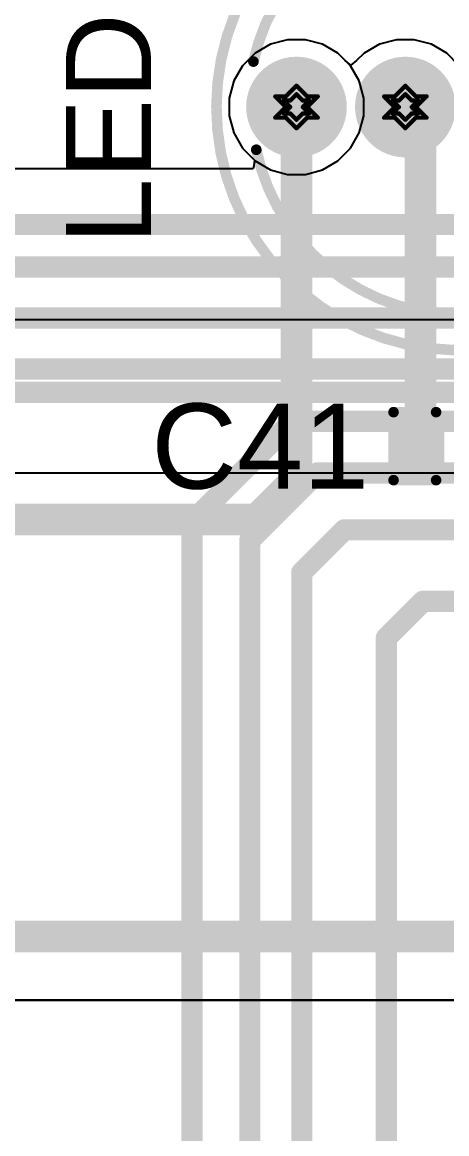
# Model space of a CAD drawing. Header units: inches. Extents: x -3 to 5259, y -3 to 5282.
# Drawn here: x 20.2 to 25.27, y 65.72 to 78.99 of the extents above; entities that cross this region are included whole.
import ezdxf

# ---------------------------------------------------------------- set-up
doc = ezdxf.new("R2010")
doc.units = ezdxf.units.IN
for name, color, linetype in [('Bottom Layer', 5, 'Continuous'), ('Bottom Solder', 6, 'Continuous'), ('Drill Drawing', 1, 'Continuous'), ('Layer 1', 16, 'Continuous'), ('Layer 2', 76, 'Continuous'), ('Multi-Layer', 9, 'Continuous'), ('Pad Holes', 156, 'Continuous'), ('Top Layer', 1, 'Continuous'), ('Top Overlay', 2, 'Continuous'), ('Top Paste', 8, 'Continuous'), ('Top Solder', 216, 'Continuous')]:
    doc.layers.add(name, color=color, linetype=linetype)
doc.styles.add('Arial', font='', dxfattribs={"height": 0.2})
doc.styles.get('Arial').set_extended_font_data('Arial')

# ---------------------------------------------------------------- blocks, each defined once
blk = doc.blocks.new('WS2812D_F5_169')
at = {"layer": 'Bottom Layer'}
h = blk.add_hatch(color=5, dxfattribs=at)
edge = h.paths.add_edge_path()
edge.add_arc((-1.95, 0), 0.55, 0, 360)
h = blk.add_hatch(color=5, dxfattribs=at)
edge = h.paths.add_edge_path()
edge.add_arc((-0.65, 0), 0.55, 0, 360)
h = blk.add_hatch(color=5, dxfattribs=at)
edge = h.paths.add_edge_path()
edge.add_arc((0.65, 0), 0.55, 0, 360)
h = blk.add_hatch(color=5, dxfattribs=at)
edge = h.paths.add_edge_path()
edge.add_arc((1.95, 0), 0.55, 0, 360)
at = {"layer": 'Bottom Solder'}
h = blk.add_hatch(color=6, dxfattribs=at)
edge = h.paths.add_edge_path()
edge.add_arc((-1.95, 0), 0.601, 0, 360)
h = blk.add_hatch(color=6, dxfattribs=at)
edge = h.paths.add_edge_path()
edge.add_arc((-0.65, 0), 0.601, 0, 360)
h = blk.add_hatch(color=6, dxfattribs=at)
edge = h.paths.add_edge_path()
edge.add_arc((0.65, 0), 0.601, 0, 360)
h = blk.add_hatch(color=6, dxfattribs=at)
edge = h.paths.add_edge_path()
edge.add_arc((1.95, 0), 0.601, 0, 360)
at = {"layer": 'Layer 1'}
h = blk.add_hatch(color=16, dxfattribs=at)
edge = h.paths.add_edge_path()
edge.add_arc((-1.95, 0), 0.55, 0, 360)
h = blk.add_hatch(color=16, dxfattribs=at)
edge = h.paths.add_edge_path()
edge.add_arc((-0.65, 0), 0.55, 0, 360)
h = blk.add_hatch(color=16, dxfattribs=at)
edge = h.paths.add_edge_path()
edge.add_arc((0.65, 0), 0.55, 0, 360)
h = blk.add_hatch(color=16, dxfattribs=at)
edge = h.paths.add_edge_path()
edge.add_arc((1.95, 0), 0.55, 0, 360)
at = {"layer": 'Layer 2'}
h = blk.add_hatch(color=76, dxfattribs=at)
edge = h.paths.add_edge_path()
edge.add_arc((-1.95, 0), 0.55, 0, 360)
h = blk.add_hatch(color=76, dxfattribs=at)
edge = h.paths.add_edge_path()
edge.add_arc((-0.65, 0), 0.55, 0, 360)
h = blk.add_hatch(color=76, dxfattribs=at)
edge = h.paths.add_edge_path()
edge.add_arc((0.65, 0), 0.55, 0, 360)
h = blk.add_hatch(color=76, dxfattribs=at)
edge = h.paths.add_edge_path()
edge.add_arc((1.95, 0), 0.55, 0, 360)
at = {"layer": 'Multi-Layer'}
h = blk.add_hatch(color=9, dxfattribs=at)
edge = h.paths.add_edge_path()
edge.add_arc((-1.95, 0), 0.55, 0, 360)
h = blk.add_hatch(color=9, dxfattribs=at)
edge = h.paths.add_edge_path()
edge.add_arc((-0.65, 0), 0.55, 0, 360)
h = blk.add_hatch(color=9, dxfattribs=at)
edge = h.paths.add_edge_path()
edge.add_arc((0.65, 0), 0.55, 0, 360)
h = blk.add_hatch(color=9, dxfattribs=at)
edge = h.paths.add_edge_path()
edge.add_arc((1.95, 0), 0.55, 0, 360)
at = {"layer": 'Pad Holes'}
h = blk.add_hatch(color=7, dxfattribs=at)
edge = h.paths.add_edge_path()
edge.add_arc((-1.95, 0), 0.36, 0, 360)
h = blk.add_hatch(color=7, dxfattribs=at)
edge = h.paths.add_edge_path()
edge.add_arc((-0.65, 0), 0.36, 0, 360)
h = blk.add_hatch(color=7, dxfattribs=at)
edge = h.paths.add_edge_path()
edge.add_arc((0.65, 0), 0.36, 0, 360)
h = blk.add_hatch(color=7, dxfattribs=at)
edge = h.paths.add_edge_path()
edge.add_arc((1.95, 0), 0.36, 0, 360)
at = {"layer": 'Top Layer'}
h = blk.add_hatch(color=1, dxfattribs=at)
edge = h.paths.add_edge_path()
edge.add_arc((-1.95, 0), 0.55, 0, 360)
h = blk.add_hatch(color=1, dxfattribs=at)
edge = h.paths.add_edge_path()
edge.add_arc((-0.65, 0), 0.55, 0, 360)
h = blk.add_hatch(color=1, dxfattribs=at)
edge = h.paths.add_edge_path()
edge.add_arc((0.65, 0), 0.55, 0, 360)
h = blk.add_hatch(color=1, dxfattribs=at)
edge = h.paths.add_edge_path()
edge.add_arc((1.95, 0), 0.55, 0, 360)
at = {"layer": 'Top Solder'}
h = blk.add_hatch(color=216, dxfattribs=at)
edge = h.paths.add_edge_path()
edge.add_arc((-1.95, 0), 0.601, 0, 360)
h = blk.add_hatch(color=216, dxfattribs=at)
edge = h.paths.add_edge_path()
edge.add_arc((-0.65, 0), 0.601, 0, 360)
h = blk.add_hatch(color=216, dxfattribs=at)
edge = h.paths.add_edge_path()
edge.add_arc((0.65, 0), 0.601, 0, 360)
h = blk.add_hatch(color=216, dxfattribs=at)
edge = h.paths.add_edge_path()
edge.add_arc((1.95, 0), 0.601, 0, 360)
at = {"layer": 'Top Overlay'}
for points in [[(2.5, -1.471, 0.127, 0.127, -3.705201), (2.511, 1.45, 0.127, 0.127, 0)], [(-2.464, 0.543, 0.127, 0.127, -0.780857), (2.43, 0.68, 0.127, 0.127, 0)], [(2.507, 0.472, 0.127, 0.127, 0), (2.511, 1.45, 0.127, 0.127, 0)], [(2.347, -0.811, 0.127, 0.127, -0.760948), (-2.43, -0.51, 0.127, 0.127, 0)], [(2.5, -1.471, 0.127, 0.127, 0), (2.504, -0.476, 0.127, 0.127, 0)]]:
    blk.add_lwpolyline(points, format="xyseb", dxfattribs=at)
for points in [[(2.479, 1.45, 0.0635, 0.0635, 1), (2.543, 1.45, 0.0635, 0.0635, 1)], [(2.479, 1.45, 0.0635, 0.0635, 1), (2.543, 1.45, 0.0635, 0.0635, 1)], [(2.398, 0.68, 0.0635, 0.0635, 1), (2.462, 0.68, 0.0635, 0.0635, 1)], [(-2.496, 0.543, 0.0635, 0.0635, 1), (-2.432, 0.543, 0.0635, 0.0635, 1)], [(2.475, 0.472, 0.0635, 0.0635, 1), (2.539, 0.472, 0.0635, 0.0635, 1)], [(-2.462, -0.51, 0.0635, 0.0635, 1), (-2.398, -0.51, 0.0635, 0.0635, 1)], [(2.472, -0.476, 0.0635, 0.0635, 1), (2.535, -0.476, 0.0635, 0.0635, 1)], [(2.315, -0.811, 0.0635, 0.0635, 1), (2.378, -0.811, 0.0635, 0.0635, 1)], [(2.468, -1.471, 0.0635, 0.0635, 1), (2.532, -1.471, 0.0635, 0.0635, 1)], [(2.468, -1.471, 0.0635, 0.0635, 1), (2.532, -1.471, 0.0635, 0.0635, 1)]]:
    blk.add_lwpolyline(points, format="xyseb", close=True, dxfattribs=at)
blk = doc.blocks.new('C___0402_242')
at = {"layer": 'Top Layer'}
for points in [[(-0.699, -0.318), (-0.699, 0.318), (-0.241, 0.318), (-0.241, -0.318)], [(0.241, -0.318), (0.241, 0.318), (0.699, 0.318), (0.699, -0.318)]]:
    blk.add_hatch(color=1, dxfattribs=at).paths.add_polyline_path(points)
at = {"layer": 'Top Paste'}
for points in [[(-0.699, -0.318), (-0.699, 0.318), (-0.241, 0.318), (-0.241, -0.318)], [(0.241, -0.318), (0.241, 0.318), (0.699, 0.318), (0.699, -0.318)]]:
    blk.add_hatch(color=8, dxfattribs=at).paths.add_polyline_path(points)
at = {"layer": 'Top Solder'}
for points in [[(-0.759, -0.377), (-0.759, 0.377), (-0.181, 0.377), (-0.181, -0.377)], [(0.181, -0.377), (0.181, 0.377), (0.758, 0.377), (0.758, -0.377)]]:
    blk.add_hatch(color=216, dxfattribs=at).paths.add_polyline_path(points)
at = {"layer": 'Top Overlay'}
for points in [[(-0.787, -0.406, 0.127, 0.127, 0), (-0.787, 0.406, 0.127, 0.127, 0)], [(-0.787, 0.406, 0.127, 0.127, 0), (-0.279, 0.406, 0.127, 0.127, 0)], [(0.279, 0.406, 0.127, 0.127, 0), (0.787, 0.406, 0.127, 0.127, 0)], [(0.787, -0.406, 0.127, 0.127, 0), (0.787, 0.406, 0.127, 0.127, 0)], [(-0.787, -0.406, 0.127, 0.127, 0), (-0.279, -0.406, 0.127, 0.127, 0)], [(0.279, -0.406, 0.127, 0.127, 0), (0.787, -0.406, 0.127, 0.127, 0)]]:
    blk.add_lwpolyline(points, format="xyseb", dxfattribs=at)
for points in [[(-0.819, 0.406, 0.0635, 0.0635, 1), (-0.756, 0.406, 0.0635, 0.0635, 1)], [(-0.819, 0.406, 0.0635, 0.0635, 1), (-0.756, 0.406, 0.0635, 0.0635, 1)], [(-0.311, 0.406, 0.0635, 0.0635, 1), (-0.248, 0.406, 0.0635, 0.0635, 1)], [(0.248, 0.406, 0.0635, 0.0635, 1), (0.311, 0.406, 0.0635, 0.0635, 1)], [(0.756, 0.406, 0.0635, 0.0635, 1), (0.819, 0.406, 0.0635, 0.0635, 1)], [(0.756, 0.406, 0.0635, 0.0635, 1), (0.819, 0.406, 0.0635, 0.0635, 1)], [(-0.819, -0.406, 0.0635, 0.0635, 1), (-0.756, -0.406, 0.0635, 0.0635, 1)], [(-0.819, -0.406, 0.0635, 0.0635, 1), (-0.756, -0.406, 0.0635, 0.0635, 1)], [(-0.311, -0.406, 0.0635, 0.0635, 1), (-0.248, -0.406, 0.0635, 0.0635, 1)], [(0.248, -0.406, 0.0635, 0.0635, 1), (0.311, -0.406, 0.0635, 0.0635, 1)], [(0.756, -0.406, 0.0635, 0.0635, 1), (0.819, -0.406, 0.0635, 0.0635, 1)], [(0.756, -0.406, 0.0635, 0.0635, 1), (0.819, -0.406, 0.0635, 0.0635, 1)]]:
    blk.add_lwpolyline(points, format="xyseb", close=True, dxfattribs=at)

msp = doc.modelspace()

# ---------------------------------------------------------------- linework, layer by layer
at = {"layer": 'Bottom Layer'}
for p, q in [((23.164, 78.728), (22.981, 78.622)), ((23.368, 78.782), (23.164, 78.728)), ((23.58, 78.782), (23.368, 78.782)), ((23.785, 78.728), (23.58, 78.782)), ((23.968, 78.622), (23.785, 78.728)), ((22.981, 78.622), (22.831, 78.472)), ((24.118, 78.472), (23.968, 78.622)), ((22.831, 78.472), (22.725, 78.289)), ((24.224, 78.289), (24.118, 78.472)), ((22.725, 78.289), (22.67, 78.084)), ((24.278, 78.084), (24.224, 78.289)), ((22.67, 78.084), (22.67, 77.872)), ((24.278, 77.872), (24.278, 78.084)), ((22.67, 77.872), (22.725, 77.668)), ((24.224, 77.668), (24.278, 77.872)), ((22.725, 77.668), (22.831, 77.485)), ((24.118, 77.485), (24.224, 77.668)), ((22.831, 77.485), (22.981, 77.335)), ((23.968, 77.335), (24.118, 77.485)), ((22.981, 77.335), (23.164, 77.229)), ((23.785, 77.229), (23.968, 77.335)), ((23.164, 77.229), (23.368, 77.174)), ((23.368, 77.174), (23.58, 77.174)), ((23.58, 77.174), (23.785, 77.229)), ((73.431, 75.438), (-1.676, 75.438)), ((2.032, 73.609), (57.491, 73.609))]:
    msp.add_line(p, q, dxfattribs=at)
msp.add_lwpolyline([(1.75, 74.571, 0.254, 0.254, 0), (73.176, 74.571, 0.254, 0.254, 0)], format="xyseb", dxfattribs=at)
at = {"layer": 'Drill Drawing'}
for points in [[(23.347, 78.105, 0.0508, 0.0508, 0), (23.474, 78.232, 0.0508, 0.0508, 0)], [(23.474, 78.232, 0.0508, 0.0508, 0), (23.601, 78.105, 0.0508, 0.0508, 0)], [(24.647, 78.105, 0.0508, 0.0508, 0), (24.774, 78.232, 0.0508, 0.0508, 0)], [(24.774, 78.232, 0.0508, 0.0508, 0), (24.901, 78.105, 0.0508, 0.0508, 0)], [(23.22, 78.105, 0.0508, 0.0508, 0), (23.347, 77.978, 0.0508, 0.0508, 0)], [(23.22, 78.105, 0.0508, 0.0508, 0), (23.347, 78.105, 0.0508, 0.0508, 0)], [(23.322, 78.055, 0.0508, 0.0508, 0), (23.398, 77.978, 0.0508, 0.0508, 0)], [(23.322, 78.055, 0.0508, 0.0508, 0), (23.398, 78.055, 0.0508, 0.0508, 0)], [(23.398, 78.055, 0.0508, 0.0508, 0), (23.474, 78.131, 0.0508, 0.0508, 0)], [(23.474, 78.131, 0.0508, 0.0508, 0), (23.551, 78.055, 0.0508, 0.0508, 0)], [(23.551, 78.055, 0.0508, 0.0508, 0), (23.627, 78.055, 0.0508, 0.0508, 0)], [(23.551, 77.978, 0.0508, 0.0508, 0), (23.627, 78.055, 0.0508, 0.0508, 0)], [(23.601, 78.105, 0.0508, 0.0508, 0), (23.728, 78.105, 0.0508, 0.0508, 0)], [(23.601, 77.978, 0.0508, 0.0508, 0), (23.728, 78.105, 0.0508, 0.0508, 0)], [(24.52, 78.105, 0.0508, 0.0508, 0), (24.647, 77.978, 0.0508, 0.0508, 0)], [(24.52, 78.105, 0.0508, 0.0508, 0), (24.647, 78.105, 0.0508, 0.0508, 0)], [(24.622, 78.055, 0.0508, 0.0508, 0), (24.698, 77.978, 0.0508, 0.0508, 0)], [(24.622, 78.055, 0.0508, 0.0508, 0), (24.698, 78.055, 0.0508, 0.0508, 0)], [(24.698, 78.055, 0.0508, 0.0508, 0), (24.774, 78.131, 0.0508, 0.0508, 0)], [(24.774, 78.131, 0.0508, 0.0508, 0), (24.85, 78.055, 0.0508, 0.0508, 0)], [(24.85, 78.055, 0.0508, 0.0508, 0), (24.927, 78.055, 0.0508, 0.0508, 0)], [(24.85, 77.978, 0.0508, 0.0508, 0), (24.927, 78.055, 0.0508, 0.0508, 0)], [(24.901, 78.105, 0.0508, 0.0508, 0), (25.028, 78.105, 0.0508, 0.0508, 0)], [(24.901, 77.978, 0.0508, 0.0508, 0), (25.028, 78.105, 0.0508, 0.0508, 0)], [(23.22, 77.851, 0.0508, 0.0508, 0), (23.347, 77.978, 0.0508, 0.0508, 0)], [(23.322, 77.902, 0.0508, 0.0508, 0), (23.398, 77.978, 0.0508, 0.0508, 0)], [(23.322, 77.902, 0.0508, 0.0508, 0), (23.398, 77.902, 0.0508, 0.0508, 0)], [(23.398, 77.902, 0.0508, 0.0508, 0), (23.474, 77.826, 0.0508, 0.0508, 0)], [(23.474, 77.826, 0.0508, 0.0508, 0), (23.551, 77.902, 0.0508, 0.0508, 0)], [(23.551, 77.978, 0.0508, 0.0508, 0), (23.627, 77.902, 0.0508, 0.0508, 0)], [(23.551, 77.902, 0.0508, 0.0508, 0), (23.627, 77.902, 0.0508, 0.0508, 0)], [(23.601, 77.978, 0.0508, 0.0508, 0), (23.728, 77.851, 0.0508, 0.0508, 0)], [(24.52, 77.851, 0.0508, 0.0508, 0), (24.647, 77.978, 0.0508, 0.0508, 0)], [(24.622, 77.902, 0.0508, 0.0508, 0), (24.698, 77.978, 0.0508, 0.0508, 0)], [(24.622, 77.902, 0.0508, 0.0508, 0), (24.698, 77.902, 0.0508, 0.0508, 0)], [(24.698, 77.902, 0.0508, 0.0508, 0), (24.774, 77.826, 0.0508, 0.0508, 0)], [(24.774, 77.826, 0.0508, 0.0508, 0), (24.85, 77.902, 0.0508, 0.0508, 0)], [(24.85, 77.978, 0.0508, 0.0508, 0), (24.927, 77.902, 0.0508, 0.0508, 0)], [(24.85, 77.902, 0.0508, 0.0508, 0), (24.927, 77.902, 0.0508, 0.0508, 0)], [(24.901, 77.978, 0.0508, 0.0508, 0), (25.028, 77.851, 0.0508, 0.0508, 0)], [(23.22, 77.851, 0.0508, 0.0508, 0), (23.347, 77.851, 0.0508, 0.0508, 0)], [(23.347, 77.851, 0.0508, 0.0508, 0), (23.474, 77.724, 0.0508, 0.0508, 0)], [(23.474, 77.724, 0.0508, 0.0508, 0), (23.601, 77.851, 0.0508, 0.0508, 0)], [(23.601, 77.851, 0.0508, 0.0508, 0), (23.728, 77.851, 0.0508, 0.0508, 0)], [(24.52, 77.851, 0.0508, 0.0508, 0), (24.647, 77.851, 0.0508, 0.0508, 0)], [(24.647, 77.851, 0.0508, 0.0508, 0), (24.774, 77.724, 0.0508, 0.0508, 0)], [(24.774, 77.724, 0.0508, 0.0508, 0), (24.901, 77.851, 0.0508, 0.0508, 0)], [(24.901, 77.851, 0.0508, 0.0508, 0), (25.028, 77.851, 0.0508, 0.0508, 0)]]:
    msp.add_lwpolyline(points, format="xyseb", dxfattribs=at)
for points in [[(23.462, 78.232, 0.0254, 0.0254, 1), (23.487, 78.232, 0.0254, 0.0254, 1)], [(23.462, 78.232, 0.0254, 0.0254, 1), (23.487, 78.232, 0.0254, 0.0254, 1)], [(24.762, 78.232, 0.0254, 0.0254, 1), (24.787, 78.232, 0.0254, 0.0254, 1)], [(24.762, 78.232, 0.0254, 0.0254, 1), (24.787, 78.232, 0.0254, 0.0254, 1)], [(23.208, 78.105, 0.0254, 0.0254, 1), (23.233, 78.105, 0.0254, 0.0254, 1)], [(23.208, 78.105, 0.0254, 0.0254, 1), (23.233, 78.105, 0.0254, 0.0254, 1)], [(23.309, 78.055, 0.0254, 0.0254, 1), (23.335, 78.055, 0.0254, 0.0254, 1)], [(23.309, 78.055, 0.0254, 0.0254, 1), (23.335, 78.055, 0.0254, 0.0254, 1)], [(23.335, 78.105, 0.0254, 0.0254, 1), (23.36, 78.105, 0.0254, 0.0254, 1)], [(23.335, 78.105, 0.0254, 0.0254, 1), (23.36, 78.105, 0.0254, 0.0254, 1)], [(23.385, 78.055, 0.0254, 0.0254, 1), (23.411, 78.055, 0.0254, 0.0254, 1)], [(23.385, 78.055, 0.0254, 0.0254, 1), (23.411, 78.055, 0.0254, 0.0254, 1)], [(23.462, 78.131, 0.0254, 0.0254, 1), (23.487, 78.131, 0.0254, 0.0254, 1)], [(23.462, 78.131, 0.0254, 0.0254, 1), (23.487, 78.131, 0.0254, 0.0254, 1)], [(23.538, 78.055, 0.0254, 0.0254, 1), (23.563, 78.055, 0.0254, 0.0254, 1)], [(23.538, 78.055, 0.0254, 0.0254, 1), (23.563, 78.055, 0.0254, 0.0254, 1)], [(23.589, 78.105, 0.0254, 0.0254, 1), (23.614, 78.105, 0.0254, 0.0254, 1)], [(23.589, 78.105, 0.0254, 0.0254, 1), (23.614, 78.105, 0.0254, 0.0254, 1)], [(23.614, 78.055, 0.0254, 0.0254, 1), (23.639, 78.055, 0.0254, 0.0254, 1)], [(23.614, 78.055, 0.0254, 0.0254, 1), (23.639, 78.055, 0.0254, 0.0254, 1)], [(23.716, 78.105, 0.0254, 0.0254, 1), (23.741, 78.105, 0.0254, 0.0254, 1)], [(23.716, 78.105, 0.0254, 0.0254, 1), (23.741, 78.105, 0.0254, 0.0254, 1)], [(24.508, 78.105, 0.0254, 0.0254, 1), (24.533, 78.105, 0.0254, 0.0254, 1)], [(24.508, 78.105, 0.0254, 0.0254, 1), (24.533, 78.105, 0.0254, 0.0254, 1)], [(24.609, 78.055, 0.0254, 0.0254, 1), (24.635, 78.055, 0.0254, 0.0254, 1)], [(24.609, 78.055, 0.0254, 0.0254, 1), (24.635, 78.055, 0.0254, 0.0254, 1)], [(24.635, 78.105, 0.0254, 0.0254, 1), (24.66, 78.105, 0.0254, 0.0254, 1)], [(24.635, 78.105, 0.0254, 0.0254, 1), (24.66, 78.105, 0.0254, 0.0254, 1)], [(24.685, 78.055, 0.0254, 0.0254, 1), (24.711, 78.055, 0.0254, 0.0254, 1)], [(24.685, 78.055, 0.0254, 0.0254, 1), (24.711, 78.055, 0.0254, 0.0254, 1)], [(24.762, 78.131, 0.0254, 0.0254, 1), (24.787, 78.131, 0.0254, 0.0254, 1)], [(24.762, 78.131, 0.0254, 0.0254, 1), (24.787, 78.131, 0.0254, 0.0254, 1)], [(24.838, 78.055, 0.0254, 0.0254, 1), (24.863, 78.055, 0.0254, 0.0254, 1)], [(24.838, 78.055, 0.0254, 0.0254, 1), (24.863, 78.055, 0.0254, 0.0254, 1)], [(24.889, 78.105, 0.0254, 0.0254, 1), (24.914, 78.105, 0.0254, 0.0254, 1)], [(24.889, 78.105, 0.0254, 0.0254, 1), (24.914, 78.105, 0.0254, 0.0254, 1)], [(24.914, 78.055, 0.0254, 0.0254, 1), (24.939, 78.055, 0.0254, 0.0254, 1)], [(24.914, 78.055, 0.0254, 0.0254, 1), (24.939, 78.055, 0.0254, 0.0254, 1)], [(25.016, 78.105, 0.0254, 0.0254, 1), (25.041, 78.105, 0.0254, 0.0254, 1)], [(25.016, 78.105, 0.0254, 0.0254, 1), (25.041, 78.105, 0.0254, 0.0254, 1)], [(23.309, 77.902, 0.0254, 0.0254, 1), (23.335, 77.902, 0.0254, 0.0254, 1)], [(23.309, 77.902, 0.0254, 0.0254, 1), (23.335, 77.902, 0.0254, 0.0254, 1)], [(23.335, 77.978, 0.0254, 0.0254, 1), (23.36, 77.978, 0.0254, 0.0254, 1)], [(23.335, 77.978, 0.0254, 0.0254, 1), (23.36, 77.978, 0.0254, 0.0254, 1)], [(23.385, 77.978, 0.0254, 0.0254, 1), (23.411, 77.978, 0.0254, 0.0254, 1)], [(23.385, 77.978, 0.0254, 0.0254, 1), (23.411, 77.978, 0.0254, 0.0254, 1)], [(23.385, 77.902, 0.0254, 0.0254, 1), (23.411, 77.902, 0.0254, 0.0254, 1)], [(23.385, 77.902, 0.0254, 0.0254, 1), (23.411, 77.902, 0.0254, 0.0254, 1)], [(23.538, 77.978, 0.0254, 0.0254, 1), (23.563, 77.978, 0.0254, 0.0254, 1)], [(23.538, 77.978, 0.0254, 0.0254, 1), (23.563, 77.978, 0.0254, 0.0254, 1)], [(23.538, 77.902, 0.0254, 0.0254, 1), (23.563, 77.902, 0.0254, 0.0254, 1)], [(23.538, 77.902, 0.0254, 0.0254, 1), (23.563, 77.902, 0.0254, 0.0254, 1)], [(23.589, 77.978, 0.0254, 0.0254, 1), (23.614, 77.978, 0.0254, 0.0254, 1)], [(23.589, 77.978, 0.0254, 0.0254, 1), (23.614, 77.978, 0.0254, 0.0254, 1)], [(23.614, 77.902, 0.0254, 0.0254, 1), (23.639, 77.902, 0.0254, 0.0254, 1)], [(23.614, 77.902, 0.0254, 0.0254, 1), (23.639, 77.902, 0.0254, 0.0254, 1)], [(24.609, 77.902, 0.0254, 0.0254, 1), (24.635, 77.902, 0.0254, 0.0254, 1)], [(24.609, 77.902, 0.0254, 0.0254, 1), (24.635, 77.902, 0.0254, 0.0254, 1)], [(24.635, 77.978, 0.0254, 0.0254, 1), (24.66, 77.978, 0.0254, 0.0254, 1)], [(24.635, 77.978, 0.0254, 0.0254, 1), (24.66, 77.978, 0.0254, 0.0254, 1)], [(24.685, 77.978, 0.0254, 0.0254, 1), (24.711, 77.978, 0.0254, 0.0254, 1)], [(24.685, 77.978, 0.0254, 0.0254, 1), (24.711, 77.978, 0.0254, 0.0254, 1)], [(24.685, 77.902, 0.0254, 0.0254, 1), (24.711, 77.902, 0.0254, 0.0254, 1)], [(24.685, 77.902, 0.0254, 0.0254, 1), (24.711, 77.902, 0.0254, 0.0254, 1)], [(24.838, 77.978, 0.0254, 0.0254, 1), (24.863, 77.978, 0.0254, 0.0254, 1)], [(24.838, 77.978, 0.0254, 0.0254, 1), (24.863, 77.978, 0.0254, 0.0254, 1)], [(24.838, 77.902, 0.0254, 0.0254, 1), (24.863, 77.902, 0.0254, 0.0254, 1)], [(24.838, 77.902, 0.0254, 0.0254, 1), (24.863, 77.902, 0.0254, 0.0254, 1)], [(24.889, 77.978, 0.0254, 0.0254, 1), (24.914, 77.978, 0.0254, 0.0254, 1)], [(24.889, 77.978, 0.0254, 0.0254, 1), (24.914, 77.978, 0.0254, 0.0254, 1)], [(24.914, 77.902, 0.0254, 0.0254, 1), (24.939, 77.902, 0.0254, 0.0254, 1)], [(24.914, 77.902, 0.0254, 0.0254, 1), (24.939, 77.902, 0.0254, 0.0254, 1)], [(23.208, 77.851, 0.0254, 0.0254, 1), (23.233, 77.851, 0.0254, 0.0254, 1)], [(23.208, 77.851, 0.0254, 0.0254, 1), (23.233, 77.851, 0.0254, 0.0254, 1)], [(23.335, 77.851, 0.0254, 0.0254, 1), (23.36, 77.851, 0.0254, 0.0254, 1)], [(23.335, 77.851, 0.0254, 0.0254, 1), (23.36, 77.851, 0.0254, 0.0254, 1)], [(23.462, 77.826, 0.0254, 0.0254, 1), (23.487, 77.826, 0.0254, 0.0254, 1)], [(23.462, 77.826, 0.0254, 0.0254, 1), (23.487, 77.826, 0.0254, 0.0254, 1)], [(23.589, 77.851, 0.0254, 0.0254, 1), (23.614, 77.851, 0.0254, 0.0254, 1)], [(23.589, 77.851, 0.0254, 0.0254, 1), (23.614, 77.851, 0.0254, 0.0254, 1)], [(23.716, 77.851, 0.0254, 0.0254, 1), (23.741, 77.851, 0.0254, 0.0254, 1)], [(23.716, 77.851, 0.0254, 0.0254, 1), (23.741, 77.851, 0.0254, 0.0254, 1)], [(24.508, 77.851, 0.0254, 0.0254, 1), (24.533, 77.851, 0.0254, 0.0254, 1)], [(24.508, 77.851, 0.0254, 0.0254, 1), (24.533, 77.851, 0.0254, 0.0254, 1)], [(24.635, 77.851, 0.0254, 0.0254, 1), (24.66, 77.851, 0.0254, 0.0254, 1)], [(24.635, 77.851, 0.0254, 0.0254, 1), (24.66, 77.851, 0.0254, 0.0254, 1)], [(24.762, 77.826, 0.0254, 0.0254, 1), (24.787, 77.826, 0.0254, 0.0254, 1)], [(24.762, 77.826, 0.0254, 0.0254, 1), (24.787, 77.826, 0.0254, 0.0254, 1)], [(24.889, 77.851, 0.0254, 0.0254, 1), (24.914, 77.851, 0.0254, 0.0254, 1)], [(24.889, 77.851, 0.0254, 0.0254, 1), (24.914, 77.851, 0.0254, 0.0254, 1)], [(25.016, 77.851, 0.0254, 0.0254, 1), (25.041, 77.851, 0.0254, 0.0254, 1)], [(25.016, 77.851, 0.0254, 0.0254, 1), (25.041, 77.851, 0.0254, 0.0254, 1)], [(23.462, 77.724, 0.0254, 0.0254, 1), (23.487, 77.724, 0.0254, 0.0254, 1)], [(23.462, 77.724, 0.0254, 0.0254, 1), (23.487, 77.724, 0.0254, 0.0254, 1)], [(24.762, 77.724, 0.0254, 0.0254, 1), (24.787, 77.724, 0.0254, 0.0254, 1)], [(24.762, 77.724, 0.0254, 0.0254, 1), (24.787, 77.724, 0.0254, 0.0254, 1)]]:
    msp.add_lwpolyline(points, format="xyseb", close=True, dxfattribs=at)
at = {"layer": 'Layer 1'}
for p, q in [((23.164, 78.728), (22.981, 78.622)), ((23.368, 78.782), (23.164, 78.728)), ((23.58, 78.782), (23.368, 78.782)), ((23.785, 78.728), (23.58, 78.782)), ((23.968, 78.622), (23.785, 78.728)), ((22.981, 78.622), (22.831, 78.472)), ((24.118, 78.472), (23.968, 78.622)), ((22.831, 78.472), (22.725, 78.289)), ((24.224, 78.289), (24.118, 78.472)), ((22.725, 78.289), (22.67, 78.084)), ((24.278, 78.084), (24.224, 78.289)), ((22.67, 78.084), (22.67, 77.872)), ((24.278, 77.872), (24.278, 78.084)), ((22.67, 77.872), (22.725, 77.668)), ((24.224, 77.668), (24.278, 77.872)), ((22.725, 77.668), (22.831, 77.485)), ((24.118, 77.485), (24.224, 77.668)), ((22.831, 77.485), (22.981, 77.335)), ((23.968, 77.335), (24.118, 77.485)), ((22.981, 77.335), (23.164, 77.229)), ((23.785, 77.229), (23.968, 77.335)), ((23.164, 77.229), (23.368, 77.174)), ((23.368, 77.174), (23.58, 77.174)), ((23.58, 77.174), (23.785, 77.229))]:
    msp.add_line(p, q, dxfattribs=at)
at = {"layer": 'Layer 2'}
for p, q in [((23.164, 78.728), (22.981, 78.622)), ((23.368, 78.782), (23.164, 78.728)), ((23.58, 78.782), (23.368, 78.782)), ((23.785, 78.728), (23.58, 78.782)), ((23.968, 78.622), (23.785, 78.728)), ((24.464, 78.728), (24.281, 78.622)), ((24.668, 78.782), (24.464, 78.728)), ((24.88, 78.782), (24.668, 78.782)), ((25.085, 78.728), (24.88, 78.782)), ((25.268, 78.622), (25.085, 78.728)), ((22.981, 78.622), (22.831, 78.472)), ((24.056, 78.533), (23.968, 78.622)), ((24.281, 78.622), (24.192, 78.533)), ((25.418, 78.472), (25.268, 78.622)), ((22.831, 78.472), (22.725, 78.289)), ((24.124, 78.477), (24.056, 78.533)), ((24.192, 78.533), (24.124, 78.477)), ((22.725, 78.289), (22.67, 78.084)), ((22.67, 78.084), (22.67, 77.872)), ((22.67, 77.872), (22.725, 77.668)), ((22.725, 77.668), (22.831, 77.485)), ((22.831, 77.485), (22.973, 77.343)), ((22.965, 77.278), (22.956, 77.241)), ((22.973, 77.343), (22.965, 77.278)), ((22.956, 77.241), (13.993, 77.241))]:
    msp.add_line(p, q, dxfattribs=at)
for points in [[(8.155, 76.575, 0.254, 0.254, 0), (64.561, 76.575, 0.254, 0.254, 0)], [(8.406, 76.067, 0.254, 0.254, 0), (100.482, 76.067, 0.254, 0.254, 0)], [(10.285, 75.457, 0.254, 0.254, 0), (88.33, 75.457, 0.254, 0.254, 0)], [(10.637, 74.848, 0.254, 0.254, 0), (111.363, 74.848, 0.254, 0.254, 0)], [(22.225, 73.022, 0.254, 0.254, 0), (23.428, 74.225, 0.254, 0.254, 0)], [(23.428, 74.225, 0.254, 0.254, 0), (94.011, 74.225, 0.254, 0.254, 0)], [(22.917, 72.802, 0.254, 0.254, 0), (23.723, 73.608, 0.254, 0.254, 0)], [(23.723, 73.608, 0.254, 0.254, 0), (58.045, 73.608, 0.254, 0.254, 0)], [(22.225, 58.188, 0.254, 0.254, 0), (22.225, 73.022, 0.254, 0.254, 0)], [(23.538, 72.42, 0.254, 0.254, 0), (24.047, 72.929, 0.254, 0.254, 0)], [(24.047, 72.929, 0.254, 0.254, 0), (48.541, 72.929, 0.254, 0.254, 0)], [(22.917, 57.905, 0.254, 0.254, 0), (22.917, 72.802, 0.254, 0.254, 0)], [(23.538, 56.642, 0.254, 0.254, 0), (23.538, 72.42, 0.254, 0.254, 0)], [(24.548, 71.638, 0.254, 0.254, 0), (24.986, 72.076, 0.254, 0.254, 0)], [(24.986, 72.076, 0.254, 0.254, 0), (48.528, 72.076, 0.254, 0.254, 0)], [(24.548, 56.642, 0.254, 0.254, 0), (24.548, 71.638, 0.254, 0.254, 0)]]:
    msp.add_lwpolyline(points, format="xyseb", dxfattribs=at)
for points in [[(23.365, 74.225, 0.127, 0.127, 1), (23.492, 74.225, 0.127, 0.127, 1)], [(23.365, 74.225, 0.127, 0.127, 1), (23.492, 74.225, 0.127, 0.127, 1)], [(23.66, 73.608, 0.127, 0.127, 1), (23.787, 73.608, 0.127, 0.127, 1)], [(23.66, 73.608, 0.127, 0.127, 1), (23.787, 73.608, 0.127, 0.127, 1)], [(22.162, 73.022, 0.127, 0.127, 1), (22.289, 73.022, 0.127, 0.127, 1)], [(22.162, 73.022, 0.127, 0.127, 1), (22.289, 73.022, 0.127, 0.127, 1)], [(23.983, 72.929, 0.127, 0.127, 1), (24.11, 72.929, 0.127, 0.127, 1)], [(23.983, 72.929, 0.127, 0.127, 1), (24.11, 72.929, 0.127, 0.127, 1)], [(22.854, 72.802, 0.127, 0.127, 1), (22.981, 72.802, 0.127, 0.127, 1)], [(22.854, 72.802, 0.127, 0.127, 1), (22.981, 72.802, 0.127, 0.127, 1)], [(23.474, 72.42, 0.127, 0.127, 1), (23.601, 72.42, 0.127, 0.127, 1)], [(23.474, 72.42, 0.127, 0.127, 1), (23.601, 72.42, 0.127, 0.127, 1)], [(24.923, 72.076, 0.127, 0.127, 1), (25.05, 72.076, 0.127, 0.127, 1)], [(24.923, 72.076, 0.127, 0.127, 1), (25.05, 72.076, 0.127, 0.127, 1)], [(24.484, 71.638, 0.127, 0.127, 1), (24.611, 71.638, 0.127, 0.127, 1)], [(24.484, 71.638, 0.127, 0.127, 1), (24.611, 71.638, 0.127, 0.127, 1)]]:
    msp.add_lwpolyline(points, format="xyseb", close=True, dxfattribs=at)
at = {"layer": 'Top Layer'}
for p, q in [((43.789, 67.31), (5.816, 67.31)), ((5.816, 67.31), (43.789, 67.31))]:
    msp.add_line(p, q, dxfattribs=at)
for points in [[(23.474, 73.522, 0.381, 0.381, 0), (23.474, 77.978, 0.381, 0.381, 0)], [(24.771, 77.992, 0.381, 0.381, 0), (24.955, 77.809, 0.381, 0.381, 0)], [(24.955, 73.932, 0.381, 0.381, 0), (24.955, 77.809, 0.381, 0.381, 0)], [(23.004, 73.052, 0.381, 0.381, 0), (23.474, 73.522, 0.381, 0.381, 0)], [(13.474, 73.052, 0.381, 0.381, 0), (23.004, 73.052, 0.381, 0.381, 0)], [(14.224, 68.072, 0.381, 0.381, 0), (38.212, 68.072, 0.381, 0.381, 0)]]:
    msp.add_lwpolyline(points, format="xyseb", dxfattribs=at)
for points in [[(23.379, 77.978, 0.191, 0.191, 1), (23.57, 77.978, 0.191, 0.191, 1)], [(24.676, 77.992, 0.191, 0.191, 1), (24.867, 77.992, 0.191, 0.191, 1)], [(24.86, 77.809, 0.191, 0.191, 1), (25.05, 77.809, 0.191, 0.191, 1)], [(24.86, 77.809, 0.191, 0.191, 1), (25.05, 77.809, 0.191, 0.191, 1)], [(24.86, 73.932, 0.191, 0.191, 1), (25.05, 73.932, 0.191, 0.191, 1)], [(23.379, 73.522, 0.191, 0.191, 1), (23.57, 73.522, 0.191, 0.191, 1)], [(23.379, 73.522, 0.191, 0.191, 1), (23.57, 73.522, 0.191, 0.191, 1)], [(22.909, 73.052, 0.191, 0.191, 1), (23.1, 73.052, 0.191, 0.191, 1)], [(22.909, 73.052, 0.191, 0.191, 1), (23.1, 73.052, 0.191, 0.191, 1)]]:
    msp.add_lwpolyline(points, format="xyseb", close=True, dxfattribs=at)

# ---------------------------------------------------------------- block references
for name, p in [('WS2812D_F5_169', (25.424, 77.978)), ('C___0402_242', (25.421, 73.928))]:
    msp.add_blockref(name, p)

# ---------------------------------------------------------------- texts
at = {"layer": 'Top Overlay', "style": 'Arial'}
msp.add_text('LED8', height=1.016, rotation=90, dxfattribs=at).set_placement((21.736, 76.338))
msp.add_text('C41', height=1.016, dxfattribs=at).set_placement((21.739, 73.421))

doc.saveas('drawing.dxf')
